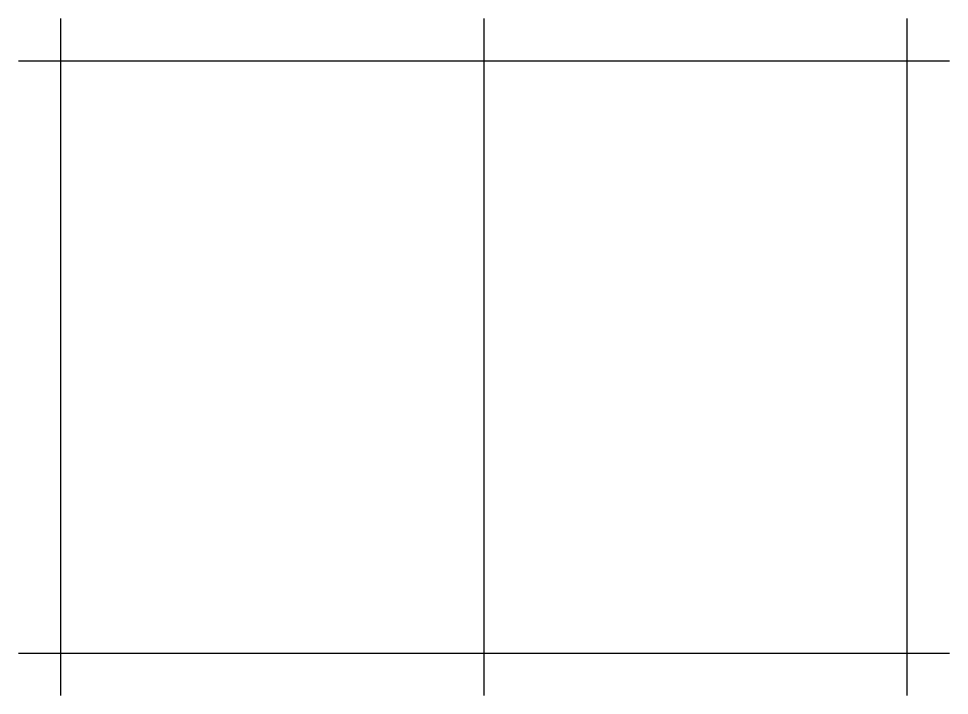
# Model space of a CAD drawing. Header units: millimetres. Extents: x -500 to 10500, y -500 to 7500.
import ezdxf

# ---------------------------------------------------------------- set-up
doc = ezdxf.new("R2010")
doc.units = ezdxf.units.MM
doc.layers.add('A-GRID', color=1, linetype='CONTINUOUS')

msp = doc.modelspace()

# ---------------------------------------------------------------- linework, layer by layer
at = {"layer": 'A-GRID'}
for p, q in [((0, -500), (0, 7500)), ((5000, -500), (5000, 7500)), ((10000, -500), (10000, 7500)), ((-500, 7000), (10500, 7000)), ((-500, 0), (10500, 0))]:
    msp.add_line(p, q, dxfattribs=at)

doc.saveas('drawing.dxf')
